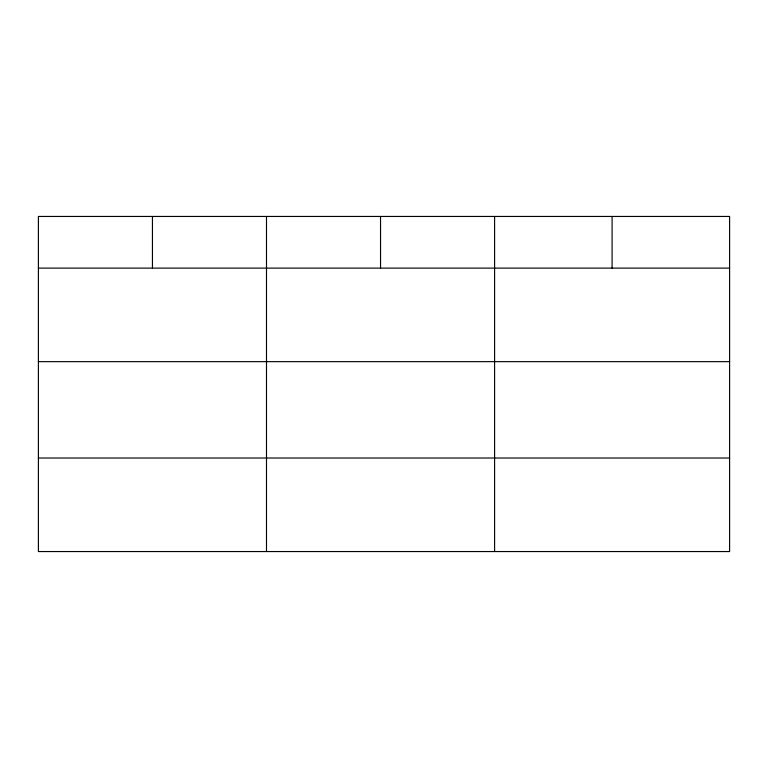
<?xml version="1.0" encoding="UTF-8"?>
<svg xmlns="http://www.w3.org/2000/svg" width="768" height="768" viewBox="0 0 768 768"><rect width="100%" height="100%" fill="white"/><g stroke="black" fill="none" stroke-linecap="round" stroke-linejoin="round"><path stroke-width="1.15" d="M729.6 361.651L729.6 216.451L38.4 216.451L38.4 551.549L729.6 551.549L729.6 361.651L38.4 361.651M38.4 268.118L729.6 268.118M38.4 458.016L729.6 458.016M612.096 216.451L612.096 268.118M494.592 216.451L494.592 551.549M380.544 216.451L380.544 268.118M266.496 216.451L266.496 551.549M152.448 216.451L152.448 268.118"/></g></svg>
